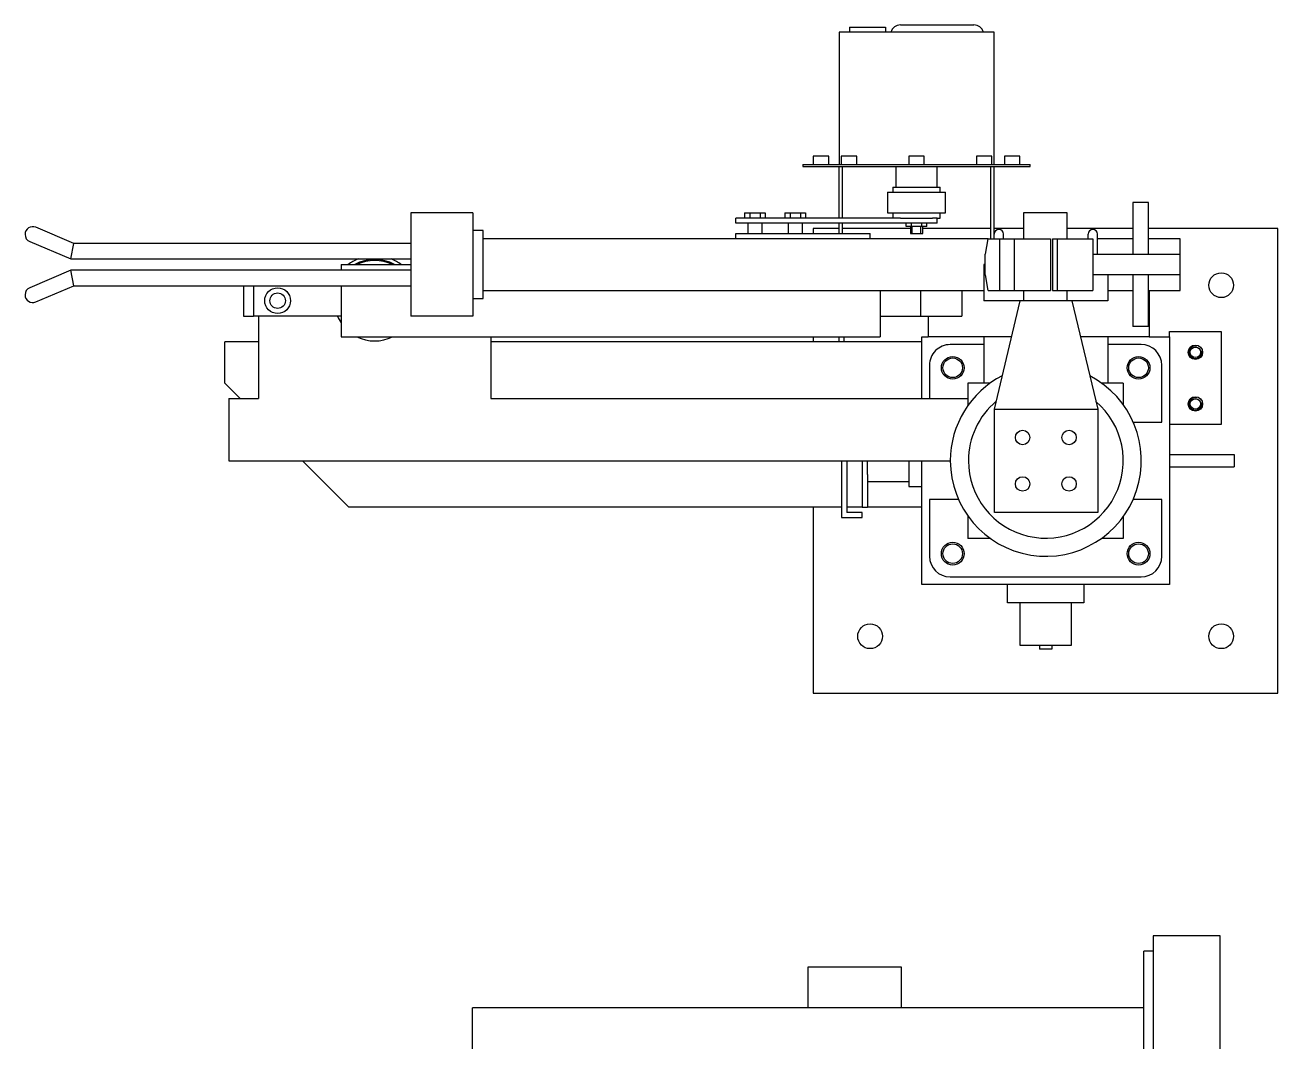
# Model space of a CAD drawing. Header units: millimetres. Extents: x 89978 to 501025, y -351975 to 835730.
# Drawn here: x 136190 to 137403, y -211014 to -210029 of the extents above; entities that cross this region are included whole.
import ezdxf

# ---------------------------------------------------------------- set-up
doc = ezdxf.new("R2010")
doc.units = ezdxf.units.MM
doc.header["$LTSCALE"] = 150
doc.layers.add('------00 Switch Gear_154kV', color=4, linetype='Continuous')

# ---------------------------------------------------------------- blocks, each defined once
blk = doc.blocks.new('X-1F-PLAN$0$top tr')
at = {"layer": '------00 Switch Gear_154kV', "linetype": 'Continuous'}
for p, q in [((325256, 114372.9), (325256, 113322.9)), ((324532, 113473.3), (324532, 113252.9)), ((324597, 113252.9), (324597, 113439.2)), ((324606, 113425.1), (324606, 113322.9)), ((324606, 113322.9), (325256, 113322.9)), ((324606, 113322.9), (324606, 113292.9)), ((324841, 113282.9), (324841, 113322.9)), ((324931, 113322.9), (324931, 113282.9)), ((324606, 113292.9), (324606, 113267.9)), ((324931, 113282.9), (324841, 113282.9)), ((324597, 113267.9), (324606, 113267.9)), ((324532, 113252.9), (324597, 113252.9)), ((324926, 113017.9), (324476, 113017.9)), ((324476, 113017.9), (324476, 112567.9)), ((324926, 112837.9), (324926, 113017.9)), ((324695, 112971.5), (324695, 112975.5)), ((324695, 112975.5), (324707, 112975.5)), ((324707, 112971.5), (324707, 112975.5)), ((324676, 112971.5), (324676, 112930.4)), ((324726, 112971.5), (324676, 112971.5)), ((324726, 112930.4), (324726, 112971.5)), ((324664, 112912.9), (324664, 112930.4)), ((324664, 112930.4), (324738, 112930.4)), ((324738, 112930.4), (324738, 112912.9)), ((324581, 112672.9), (324581, 112912.9)), ((324581, 112912.9), (324821, 112912.9)), ((324793.5, 112905.4), (324608.5, 112905.4)), ((324821, 112912.9), (324821, 112792.9)), ((324588.5, 112885.4), (324588.5, 112830.4)), ((324813.5, 112830.4), (324813.5, 112885.4)), ((324625.8, 112847.1), (324625.8, 112868.2)), ((324625.8, 112868.2), (324647, 112868.2)), ((324754.6, 112868.2), (324776.3, 112868.2)), ((324776.3, 112846.4), (324776.3, 112868.2)), ((324650.6, 112842.9), (324750.6, 112842.9)), ((324650.6, 112742.9), (324650.6, 112842.9)), ((324750.6, 112842.9), (324750.6, 112742.9)), ((324898.6, 112847.9), (324878.6, 112847.9)), ((324878.6, 112847.9), (324878.6, 112842.9)), ((324878.6, 112842.9), (324893.6, 112842.9)), ((324893.6, 112792.9), (324893.6, 112842.9)), ((324898.6, 112792.9), (324898.6, 112847.9)), ((324588.5, 112830.4), (324616.2, 112830.4)), ((324785.4, 112830.4), (324813.5, 112830.4)), ((324821, 112837.9), (324873.6, 112837.9)), ((324873.6, 112806.2), (324873.6, 112837.9)), ((324878.6, 112837.9), (324873.6, 112837.9)), ((324878.6, 112837.9), (324893.6, 112837.9)), ((324878.6, 112792.9), (324878.6, 112837.9)), ((324898.6, 112837.9), (325375.8, 112837.9)), ((325420.8, 112792.9), (325375.8, 112837.9)), ((324833.6, 112817.9), (324821, 112817.9)), ((324833.6, 112792.9), (324833.6, 112817.9)), ((324873.6, 112812.9), (324833.6, 112812.9)), ((324873.6, 112806.2), (324873.6, 112792.9)), ((324581, 112798.9), (324518.4, 112798.9)), ((324518.4, 112786.9), (324518.4, 112798.9)), ((325492, 112792.9), (324793.3, 112792.9)), ((325492, 112732.7), (325492, 112792.9)), ((324581, 112786.9), (324518.4, 112786.9)), ((324531, 112667.9), (324531, 112757.9)), ((324531, 112757.9), (324581, 112757.9)), ((324616.2, 112755.4), (324588.5, 112755.4)), ((324588.5, 112755.4), (324588.5, 112700.4)), ((324625.8, 112717.7), (324625.8, 112738.8)), ((324750.6, 112742.9), (324650.6, 112742.9)), ((324675.6, 112637.9), (324650.6, 112742.9)), ((324750.6, 112742.9), (324725.6, 112637.9)), ((324776.3, 112717.7), (324776.3, 112739.5)), ((325238.3, 112732.7), (324776.3, 112732.7)), ((324813.5, 112700.4), (324813.5, 112732.7)), ((324821, 112732.7), (324821, 112672.9)), ((325238.3, 112672.9), (325238.3, 112732.7)), ((325492, 112732.7), (325463.3, 112732.7)), ((325463.3, 112652.9), (325463.3, 112732.7)), ((325495.8, 112717.9), (325481, 112732.7)), ((324625.8, 112717.7), (324647, 112717.7)), ((324640.8, 112672.9), (324640.8, 112717.7)), ((324754.6, 112717.7), (324776.3, 112717.7)), ((324760.8, 112672.9), (324760.8, 112717.7)), ((325495.8, 112717.9), (325495.8, 112677.9)), ((324600.8, 112672.9), (324581, 112672.9)), ((324581, 112672.9), (324581, 112667.9)), ((324600.8, 112627.9), (324600.8, 112672.9)), ((324600.8, 112672.9), (324667.3, 112672.9)), ((324608.5, 112680.4), (324640.8, 112680.4)), ((324734, 112672.9), (324814.8, 112672.9)), ((324760.8, 112680.4), (324793.5, 112680.4)), ((324821, 112672.9), (324814.8, 112672.9)), ((324814.8, 112652.9), (324814.8, 112672.9)), ((324821, 112677.9), (325238.3, 112677.9)), ((325383.3, 112672.9), (324861.3, 112672.9)), ((324861.3, 112627.9), (324861.3, 112672.9)), ((324896.5, 112672.9), (324896.5, 112677.9)), ((324901, 112677.9), (324901, 112672.9)), ((324926, 112672.9), (324926, 112677.9)), ((325383.3, 112623.4), (325383.3, 112672.9)), ((325463.3, 112677.9), (325495.8, 112677.9)), ((324581, 112667.9), (324531, 112667.9)), ((324601.5, 112662.9), (324616.5, 112662.9)), ((324601.5, 112662.9), (324601.5, 112612.9)), ((324616.5, 112612.9), (324616.5, 112662.9)), ((324822.2, 112652.9), (324782.1, 112652.9)), ((324782.1, 112627.9), (324782.1, 112652.9)), ((324861.3, 112652.9), (324822.2, 112652.9)), ((324822.2, 112627.9), (324822.2, 112652.9)), ((325255.8, 112629.6), (325255.8, 112652.9)), ((325255.8, 112652.9), (325315.8, 112652.9)), ((325315.8, 112552.9), (325315.8, 112652.9)), ((325383.3, 112652.9), (325468.3, 112652.9)), ((325468.3, 112623.4), (325468.3, 112652.9)), ((325473.8, 112652.9), (325468.3, 112652.9)), ((325477.8, 112652.9), (325473.8, 112652.9)), ((325477.8, 112623.4), (325477.8, 112652.9)), ((324640.8, 112612.9), (324640.8, 112637.9)), ((324640.8, 112637.9), (324675.6, 112637.9)), ((324675.6, 112637.9), (324725.6, 112637.9)), ((324680.3, 112637.9), (324680.3, 112627.9)), ((324722.3, 112627.9), (324722.3, 112637.9)), ((324725.6, 112637.9), (324760.8, 112637.9)), ((324760.8, 112602.9), (324760.8, 112637.9)), ((325245.8, 112635.9), (325245.8, 112569.9)), ((325255.8, 112635.9), (325245.8, 112635.9)), ((325679, 112639.1), (325642.2, 112623.4)), ((324570.8, 112627.9), (324570.8, 112577.9)), ((324601.5, 112627.9), (324570.8, 112627.9)), ((324640.8, 112627.9), (324616.5, 112627.9)), ((324689.9, 112627.9), (324655.3, 112627.9)), ((324655.3, 112577.9), (324655.3, 112627.9)), ((324694.3, 112627.9), (324689.9, 112627.9)), ((324689.9, 112577.9), (324689.9, 112627.9)), ((324694.3, 112577.9), (324694.3, 112627.9)), ((324696.4, 112577.9), (324696.4, 112627.9)), ((324731.4, 112627.9), (324696.4, 112627.9)), ((324745.6, 112627.9), (324731.4, 112627.9)), ((324731.4, 112577.9), (324731.4, 112627.9)), ((324745.6, 112577.9), (324745.6, 112627.9)), ((324756.5, 112627.9), (324745.6, 112627.9)), ((324756.5, 112627.9), (324759.3, 112612.9)), ((325245.8, 112627.9), (324760.8, 112627.9)), ((325255.8, 112576.3), (325255.8, 112629.6)), ((325642.2, 112623.4), (325315.8, 112623.4)), ((325642.2, 112623.4), (325645.2, 112608.4)), ((325645.2, 112608.4), (325684.8, 112625.3)), ((324571, 112612.9), (324581, 112612.9)), ((324571, 112592.9), (324571, 112612.9)), ((324581, 112612.9), (324655.3, 112612.9)), ((324759.3, 112612.9), (324759.9, 112612.9)), ((324759.9, 112592.9), (324759.9, 112612.9)), ((324759.9, 112602.9), (324760.8, 112602.9)), ((325315.8, 112608.4), (325645.2, 112608.4)), ((325383.3, 112602.9), (325315.8, 112602.9)), ((325383.3, 112602.9), (325383.3, 112608.4)), ((324581, 112592.9), (324571, 112592.9)), ((324655.3, 112592.9), (324581, 112592.9)), ((324601.5, 112592.9), (324601.5, 112542.9)), ((324616.5, 112542.9), (324616.5, 112592.9)), ((324650.8, 112592.9), (324650.8, 112573.4)), ((324759.3, 112592.9), (324756.5, 112577.9)), ((324759.9, 112592.9), (324759.3, 112592.9)), ((325645.2, 112597.4), (325315.8, 112597.4)), ((325645.2, 112597.4), (325642.2, 112582.4)), ((325684.8, 112580.6), (325645.2, 112597.4)), ((324570.8, 112577.9), (324601.5, 112577.9)), ((324616.5, 112577.9), (324650.8, 112577.9)), ((324689.9, 112577.9), (324655.3, 112577.9)), ((324659.8, 112577.9), (324659.8, 112573.4)), ((324680.3, 112577.9), (324680.3, 112552.9)), ((324694.3, 112577.9), (324689.9, 112577.9)), ((324731.4, 112577.9), (324696.4, 112577.9)), ((324722.3, 112552.9), (324722.3, 112577.9)), ((324745.6, 112577.9), (324731.4, 112577.9)), ((324741.8, 112577.9), (324741.8, 112573.4)), ((324756.5, 112577.9), (324745.6, 112577.9)), ((324750.8, 112577.9), (324750.8, 112573.4)), ((324751, 112577.9), (324751, 112507.9)), ((324754, 112577.9), (324754, 112507.9)), ((324756.5, 112577.9), (325245.8, 112577.9)), ((324871, 112577.9), (324871, 112572.9)), ((325001, 112577.9), (325001, 112572.9)), ((325255.8, 112552.9), (325255.8, 112576.3)), ((325315.8, 112582.4), (325642.2, 112582.4)), ((325642.2, 112582.4), (325679, 112566.8)), ((324476, 112567.9), (324601.5, 112567.9)), ((324616.5, 112567.9), (324680.3, 112567.9)), ((324722.3, 112567.9), (324751, 112567.9)), ((324754, 112567.9), (324820, 112567.9)), ((324806, 112562.9), (325001, 112562.9)), ((324806, 112562.9), (324806, 112557.9)), ((324816, 112565.9), (324816, 112562.9)), ((324816, 112565.9), (324821, 112565.9)), ((324832, 112572.9), (324820, 112572.9)), ((324820, 112572.9), (324820, 112565.9)), ((324821, 112565.9), (324821, 112562.9)), ((324821, 112565.9), (324831, 112565.9)), ((324821.8, 112572.9), (324821.8, 112565.9)), ((324830.3, 112572.9), (324830.3, 112565.9)), ((324831, 112565.9), (324831, 112562.9)), ((324831, 112565.9), (324836, 112565.9)), ((324832, 112565.9), (324832, 112572.9)), ((324832, 112567.9), (324898, 112567.9)), ((324836, 112565.9), (324836, 112562.9)), ((325001, 112572.9), (324871, 112572.9)), ((324898, 112562.9), (324898, 112572.9)), ((324901, 112572.9), (324901, 112562.9)), ((324901, 112567.9), (324926, 112567.9)), ((324926, 112567.9), (324926, 112572.9)), ((324936.5, 112572.9), (324936.5, 112562.9)), ((324950.5, 112562.9), (324950.5, 112572.9)), ((324975.5, 112572.9), (324975.5, 112562.9)), ((324989.5, 112562.9), (324989.5, 112572.9)), ((325001, 112562.9), (325001, 112557.9)), ((325245.8, 112569.9), (325255.8, 112569.9)), ((324680.3, 112552.9), (324722.3, 112552.9)), ((324854, 112552.9), (324798, 112552.9)), ((324798, 112552.9), (324798, 112532.9)), ((324806, 112557.9), (324803, 112557.9)), ((324803, 112557.9), (324803, 112552.9)), ((324806, 112557.9), (324810.6, 112557.9)), ((324841.5, 112557.9), (324810.6, 112557.9)), ((324841.5, 112557.9), (325001, 112557.9)), ((324849, 112552.9), (324849, 112557.9)), ((324854, 112532.9), (324854, 112552.9)), ((324898, 112507.9), (324898, 112557.9)), ((324901, 112557.9), (324901, 112507.9)), ((324933.5, 112552.9), (324933.5, 112557.9)), ((324938.5, 112552.9), (324933.5, 112552.9)), ((324938.5, 112552.9), (324938.5, 112557.9)), ((324948.5, 112552.9), (324938.5, 112552.9)), ((324948.5, 112552.9), (324948.5, 112557.9)), ((324953.5, 112552.9), (324948.5, 112552.9)), ((324953.5, 112552.9), (324953.5, 112557.9)), ((324972.5, 112552.9), (324972.5, 112557.9)), ((324977.5, 112552.9), (324972.5, 112552.9)), ((324977.5, 112552.9), (324977.5, 112557.9)), ((324987.5, 112552.9), (324977.5, 112552.9)), ((324987.5, 112552.9), (324987.5, 112557.9)), ((324992.5, 112552.9), (324987.5, 112552.9)), ((324992.5, 112552.9), (324992.5, 112557.9)), ((325255.8, 112552.9), (325315.8, 112552.9)), ((324601.5, 112542.9), (324616.5, 112542.9)), ((324854, 112532.9), (324798, 112532.9)), ((324803, 112532.9), (324803, 112527.9)), ((324849, 112527.9), (324803, 112527.9)), ((324806, 112527.9), (324806, 112507.9)), ((324846, 112507.9), (324846, 112527.9)), ((324849, 112527.9), (324849, 112532.9)), ((324936, 112507.9), (324716, 112507.9)), ((324716, 112507.9), (324716, 112505.9)), ((324936, 112505.9), (324716, 112505.9)), ((324726, 112505.9), (324726, 112497.9)), ((324741, 112497.9), (324741, 112505.9)), ((324751, 112505.9), (324751, 112377.9)), ((324753.1, 112505.9), (324753.1, 112497.9)), ((324768.1, 112497.9), (324768.1, 112505.9)), ((324818.5, 112505.9), (324818.5, 112497.9)), ((324833.5, 112497.9), (324833.5, 112505.9)), ((324884, 112505.9), (324884, 112497.9)), ((324899, 112497.9), (324899, 112505.9)), ((324901, 112377.9), (324901, 112505.9)), ((324911, 112505.9), (324911, 112497.9)), ((324926, 112497.9), (324926, 112505.9)), ((324936, 112505.9), (324936, 112507.9)), ((324726, 112497.9), (324741, 112497.9)), ((324753.1, 112497.9), (324768.1, 112497.9)), ((324818.5, 112497.9), (324833.5, 112497.9)), ((324884, 112497.9), (324899, 112497.9)), ((324911, 112497.9), (324926, 112497.9)), ((324751, 112377.9), (324901, 112377.9)), ((324841.5, 112370.9), (324770.6, 112370.9)), ((324856, 112372.9), (324856, 112377.9)), ((324891, 112372.9), (324856, 112372.9)), ((324891, 112372.9), (324891, 112377.9))]:
    blk.add_line(p, q, dxfattribs=at)
for centre, radius in [((324531, 112962.9), 12), ((324871, 112962.9), 12), ((324611, 112882.9), 11), ((324611, 112882.9), 9.5), ((324791, 112882.9), 11), ((324791, 112882.9), 9.5), ((324678.3, 112815.4), 7), ((324723.3, 112815.4), 7), ((324678.3, 112770.4), 7), ((324723.3, 112770.4), 7), ((324556, 112737.9), 7), ((324556, 112737.9), 5.05), ((324611, 112702.9), 11), ((324611, 112702.9), 9.5), ((324791, 112702.9), 11), ((324791, 112702.9), 9.5), ((324556, 112687.9), 7), ((324556, 112687.9), 5.05), ((325444.8, 112637.9), 12.5), ((325444.8, 112637.9), 7.5), ((324531, 112622.9), 12)]:
    blk.add_circle(centre, radius, dxfattribs=at)
for centre, radius, start, end in [((324608.5, 112885.4), 20, 90, 180), ((324793.5, 112885.4), 20, 0, 90), ((324700.8, 112792.9), 92.5, 0, 242.6493), ((324700.8, 112792.9), 75, 0, 229.7862), ((324700.8, 112792.9), 92.5, 297.1049, 0), ((324700.8, 112792.9), 75, 309.8278, 0), ((324556, 112737.9), 6, 255, 195), ((324608.5, 112700.4), 20, 180, 270), ((324793.5, 112700.4), 20, 270, 0), ((324556, 112687.9), 6, 255, 195), ((325350.8, 112637.9), 39, 63.823, 116.177), ((325350.8, 112637.9), 39, 22.6199, 33.5573), ((325681.9, 112632.2), 7.5, 0, 113), ((325681.9, 112632.2), 7.5, 293, 0), ((325350.8, 112637.9), 43.5, 233.5714, 248.5967), ((325350.8, 112637.9), 40, 241.045, 298.955), ((325350.8, 112637.9), 39, 243.823, 296.177), ((325350.8, 112637.9), 43.5, 291.4033, 306.4286), ((325681.9, 112573.7), 7.5, 0, 67), ((324655.3, 112573.4), 4.5, 180, 0), ((324746.3, 112573.4), 4.5, 180, 0), ((325681.9, 112573.7), 7.5, 247, 0), ((324770.6, 112380.9), 10, 197.4576, 270), ((324841.5, 112380.9), 10, 270, 342.5424)]:
    blk.add_arc(centre, radius, start, end, dxfattribs=at)

msp = doc.modelspace()

# ---------------------------------------------------------------- block references
at = {"layer": '------00 Switch Gear_154kV', "color": 4, "rotation": 180}
msp.add_blockref('X-1F-PLAN$0$top tr', (461879.1, -97658.1), dxfattribs=at)
msp.add_blockref('X-1F-PLAN$0$top tr', (461879.1, -97658.1), dxfattribs=at)

doc.saveas('drawing.dxf')
